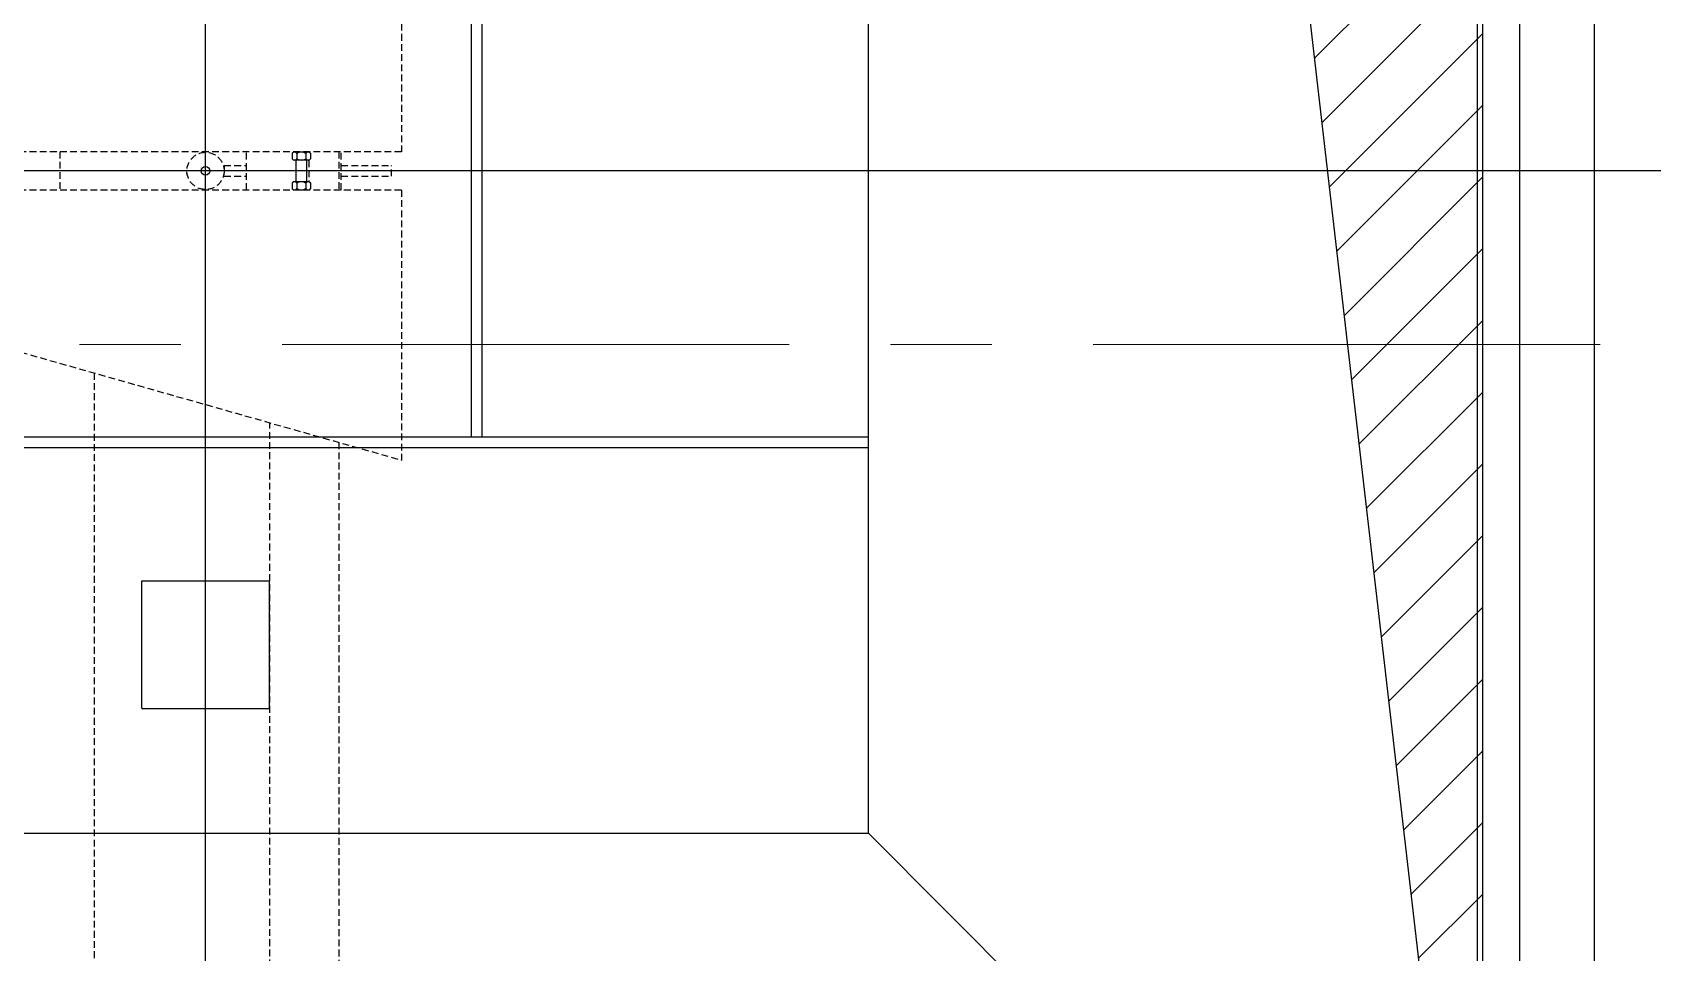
# Model space of a CAD drawing. Header units: millimetres. Extents: x 3220 to 226993, y 817 to 176024.
# Drawn here: x 44637 to 46160, y 158221 to 159085 of the extents above; entities that cross this region are included whole.
import ezdxf

# ---------------------------------------------------------------- set-up
doc = ezdxf.new("R2010")
doc.units = ezdxf.units.MM
for name, pattern in [('AXES', [50.8, 31.75, -6.35, 6.35, -6.35]), ('HARTLIJN', [1, 0.84, -0.08, 0, -0.08]), ('HIDDEN', [9.525, 6.35, -3.175])]:
    doc.linetypes.add(name, pattern=pattern)
doc.layers.add('Axe', color=1, linetype='AXES', lineweight=9)
for name, color, linetype in [('CONSTR_LINE', 6, 'Continuous'), ('HARTLIJN', 1, 'HARTLIJN'), ('LIJN-025', 1, 'Continuous'), ('LIJN-035', 7, 'Continuous'), ('STIPPELLIJN', 4, 'HIDDEN')]:
    doc.layers.add(name, color=color, linetype=linetype)

# ---------------------------------------------------------------- blocks, each defined once
blk = doc.blocks.new("SYST7ME D'AXE")
at = {"layer": 'Axe', "ltscale": 15}
blk.add_line((-500, 3000), (15500, 3000), dxfattribs=at)
blk = doc.blocks.new('Level 0m')
h = blk.add_hatch()
h.set_pattern_fill('ANSI31', color=256, scale=15)
h.paths.add_polyline_path([(5200, -13550), (3000, -13550), (3000, -13565.7), (4924.4, -13717.2), (5072.8, -15000), (5200, -15000)])
h.paths.add_polyline_path([(5200, -15000), (5072.8, -15000), (5200, -16100)])
h.paths.add_polyline_path([(3000, -13550), (2800, -13550), (3000, -13565.7)])
blk.add_lwpolyline([(2800, -16100), (5200, -16100), (5200, -13550), (2800, -13550)], close=True)
blk.add_lwpolyline([(2800, -13550), (4924.4, -13717.2), (5200, -16100)])
blk.add_blockref("SYST7ME D'AXE", (0, -18000))
blk = doc.blocks.new('09.Bodem R. vk24x24 (bovenaanzicht)')
at = {"layer": 'LIJN-025'}
blk.add_circle((0, 0), 4, dxfattribs=at)
at = {"layer": 'LIJN-035'}
for p, q in [((-1440, -1235), (170, -1235)), ((-1440, -1305), (170, -1305))]:
    blk.add_line(p, q, dxfattribs=at)
blk = doc.blocks.new('09.Roterende spreider VK24x24 (bovenaanzicht)')
at = {"layer": 'LIJN-025'}
blk.add_circle((0.1, 0), 4, dxfattribs=at)
at = {"layer": 'STIPPELLIJN'}
for p, q in [((-71.5, 522), (-271.5, -184)), ((-18, -184), (-18, 522)), ((18, -184), (18, 522)), ((18, 137), (-18, 137)), ((-189.8, 104.6), (-1185, 104.6)), ((5, -17.5), (-5, -17.5)), ((-5, -17.5), (-5, -38.4)), ((5, -17.5), (5, -38.4)), ((-18, -38.4), (18, -38.4)), ((-1185, -60.5), (-236.6, -60.5)), ((10, -97), (-10, -97)), ((-254.9, -125.4), (-1185, -125.4)), ((18, -125.4), (-18, -125.4)), ((-18, -127.5), (18, -127.5)), ((-5, -127.5), (-5, -174.7)), ((5, -127.5), (5, -174.7)), ((-5, -174.7), (5, -174.7)), ((-18, -184), (-271.5, -184)), ((271.5, -184), (18, -184))]:
    blk.add_line(p, q, dxfattribs=at)
at = {"layer": 'STIPPELLIJN', "color": 4, "linetype": 'ByBlock'}
for p, q in [((-16.8, -81.3), (-18, -82.6)), ((-18, -97.4), (-18, -82.6)), ((-11.3, -81.3), (-16.8, -81.3)), ((-11.5, -85.7), (-16.5, -85.7)), ((-10, -82.7), (-11.3, -81.3)), ((-10, -82.7), (-10, -97.3)), ((10, -85), (-10, -85)), ((11.3, -81.3), (10, -82.6)), ((10, -97.4), (10, -82.6)), ((16.7, -81.3), (11.3, -81.3)), ((16.5, -85.7), (11.5, -85.7)), ((18, -82.7), (16.7, -81.3)), ((18, -82.7), (18, -97.3)), ((-18, -97.4), (-16.8, -98.7)), ((-11.3, -98.7), (-16.8, -98.7)), ((-11.5, -94.3), (-16.5, -94.3)), ((-11.3, -98.7), (-10, -97.3)), ((10, -95), (-10, -95)), ((10, -97.4), (11.3, -98.7)), ((16.7, -98.7), (11.3, -98.7)), ((16.5, -94.3), (11.5, -94.3)), ((16.7, -98.7), (18, -97.3))]:
    blk.add_line(p, q, dxfattribs=at)
at = {"layer": 'STIPPELLIJN'}
blk.add_circle((0, 0), 17.5, dxfattribs=at)
at = {"layer": 'STIPPELLIJN', "color": 4, "linetype": 'ByBlock'}
for centre, radius, start, end in [((-15.3, -83.5), 2.5, 120, 240), ((-9.7, -90), 8.12, 147.7958, 212.2042), ((-12.8, -83.5), 2.5, 300, 60), ((-18.4, -90), 8.12, 327.7958, 32.2042), ((12.7, -83.5), 2.5, 120, 240), ((18.3, -90), 8.12, 147.7958, 212.2042), ((15.2, -83.5), 2.5, 300, 60), ((9.6, -90), 8.12, 327.7958, 32.2042), ((-15.3, -96.5), 2.5, 120, 240), ((-12.8, -96.5), 2.5, 300, 60), ((12.7, -96.5), 2.5, 120, 240), ((15.2, -96.5), 2.5, 300, 60)]:
    blk.add_arc(centre, radius, start, end, dxfattribs=at)
blk = doc.blocks.new('KAP VK24x24   B.A.   P705017B')
at = {"layer": 'LIJN-025'}
blk.add_circle((0, 0), 4, dxfattribs=at)
at = {"layer": 'LIJN-035'}
for p, q in [((-622, 623), (-622, -623)), ((-260, -623), (-260, 623)), ((-250, -623), (-250, 623)), ((-505, 60), (-385, 60)), ((-505, 60), (-505, -60)), ((-385, 60), (-385, -60)), ((-505, -60), (-385, -60)), ((-250, -250), (799, -250)), ((-250, -260), (799, -260)), ((-1195, -1195), (-622, -623)), ((-622, -623), (993, -623)), ((-1195, -1195), (1195, -1195)), ((-1235, -1235), (1235, -1235))]:
    blk.add_line(p, q, dxfattribs=at)
blk = doc.blocks.new('163 T')
at = {"layer": 'HARTLIJN'}
for p, q in [((0, -1257.1), (0, 1995)), ((1415.1, 0), (-1439.2, 0))]:
    blk.add_line(p, q, dxfattribs=at)
at = {"layer": 'CONSTR_LINE', "rotation": 90}
for name, p in [('09.Bodem R. vk24x24 (bovenaanzicht)', (0, 0)), ('KAP VK24x24   B.A.   P705017B', (0, 0.1))]:
    blk.add_blockref(name, p, dxfattribs=at)
at = {"layer": 'LIJN-035', "rotation": 90}
blk.add_blockref('09.Roterende spreider VK24x24 (bovenaanzicht)', (0, 0), dxfattribs=at)

msp = doc.modelspace()

# ---------------------------------------------------------------- block references
at = {"color": 2}
msp.add_blockref('Level 0m', (40800, 173791.8), dxfattribs=at)
msp.add_blockref('163 T', (44800, 158954.8))

doc.saveas('drawing.dxf')
